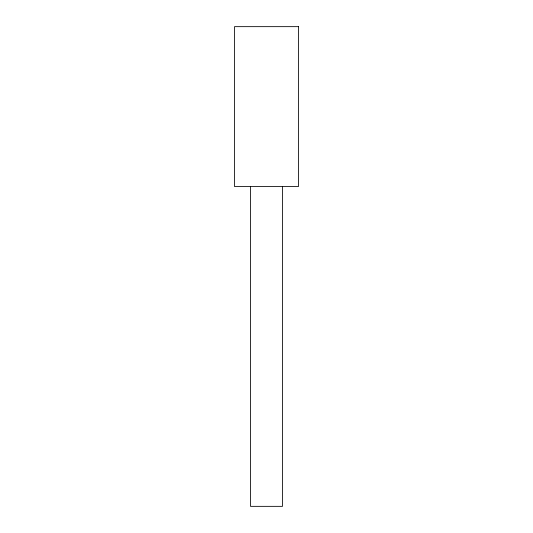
<?xml version="1.0" encoding="UTF-8"?>
<svg xmlns="http://www.w3.org/2000/svg" width="533" height="533" viewBox="0 0 533 533"><rect width="100%" height="100%" fill="white"/><g stroke="black" fill="none" stroke-linecap="round" stroke-linejoin="round"><path stroke-width="0.8" d="M282.49 186.55L282.49 506.35L250.51 506.35L250.51 186.55M298.48 26.65L234.52 26.65L234.52 186.55L298.48 186.55L298.48 26.65"/></g></svg>
